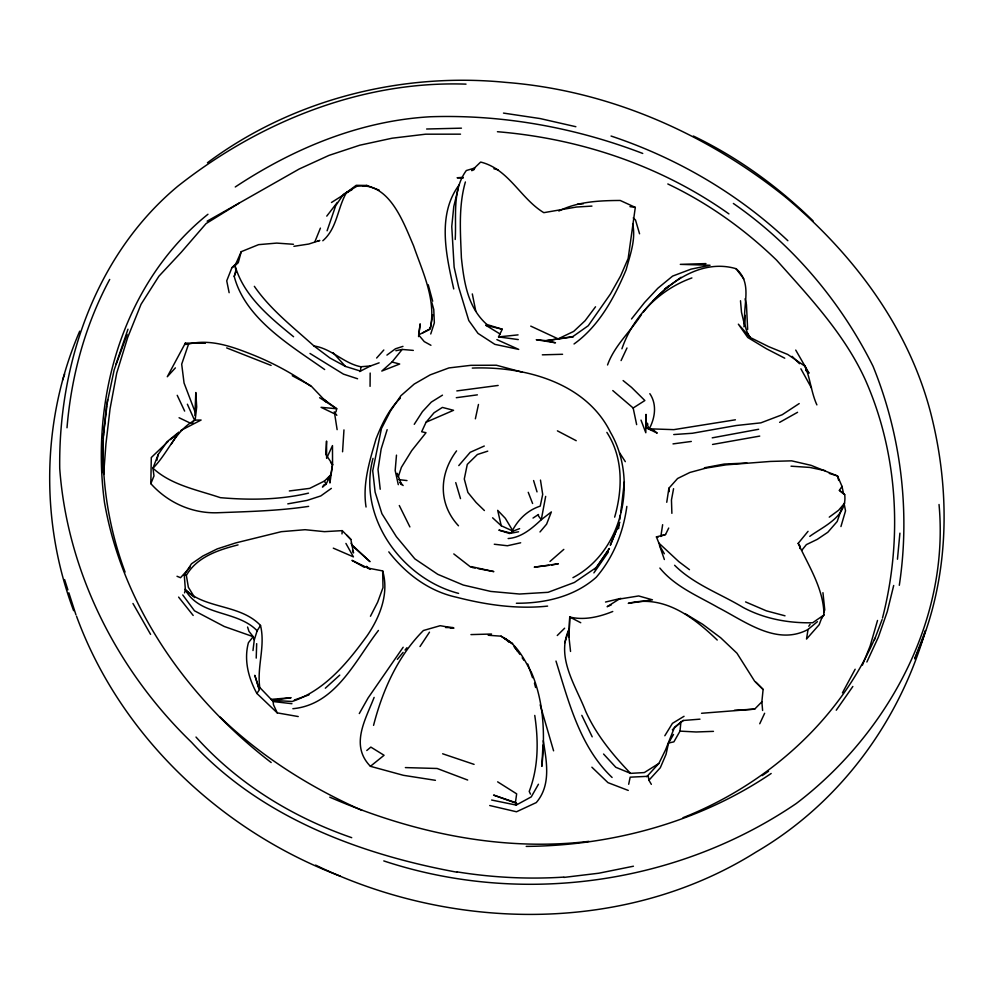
<?xml version="1.0" encoding="UTF-8"?>
<svg xmlns="http://www.w3.org/2000/svg" width="994" height="994" viewBox="0 0 994 994"><rect width="100%" height="100%" fill="white"/><g stroke="black" fill="none" stroke-linecap="round" stroke-linejoin="round"><path stroke-width="1.49" d="M103.463 434.527C101.226 481.27 108.756 528.224 125.07 572.072M455.215 239.479C456.557 216.53 451.922 190.214 466.31 170.533L474.97 167.961M809.762 536.35C824.312 525.876 847.522 516.346 844.701 494.664L839.383 490.353L842.017 486.401L837.532 475.977L811.005 465.316L791.634 460.843L770.561 461.427L725.955 464.869L706.113 468.075L689.923 472.448L677.585 478.499L668.9 488.216L666.75 502.281M103.003 472.759L103.239 441.15L102.891 451.761M308.649 506.368C278.904 510.854 248.761 511.562 218.742 512.705C192.861 513.948 167.998 502.889 150.839 483.656L151.287 457.526L168.023 441.535M370.066 386.355L370.166 373.048M816.882 404.881C811.352 392.829 810.321 378.838 805.152 366.326L787.733 354.46L768.71 346.67L750.11 337.426C735.262 316.589 757.378 287.03 736.082 268.715L743.823 278.904M194.861 415.467L195.818 392.506L196.688 406.968L195.159 420.089C175.242 430.402 168.234 453.003 152.952 468.186L153.983 475.94L150.839 483.656M256.216 658.103L256.676 643.665M570.544 651.443L568.953 637.017L569.748 617.013C584.248 620.542 599.22 616.963 612.751 611.484M418.698 334.891L418.636 336.618L420.164 323.845L418.698 334.891L430.278 328.691L432.701 314.8M568.953 637.017L569.748 617.013L580.744 622.729M542.948 745.065L541.867 766.386C545.122 734.889 544.016 702.261 531.554 672.714C524.571 660.016 517.849 645.591 504.654 638.285L509.152 642.36M342.57 451.773L343.961 429.905M647.951 424.189L645.889 422.052L649.268 428.812L654.151 430.613L657.233 433.148L646.162 427.793L646.025 414.374L645.802 432.75L641.006 420.114M103.649 474.411L105.936 443.933L110.048 408.82L116.72 373.085L127.692 337.438L141.061 304.251L158.891 276.233L181.318 252.19L206.069 223.588L239.181 203.099L299.256 168.98L328.989 155.387L359.778 145.211L392.121 138.203L425.643 134.19L460.508 134.165M341.986 533.927L342.247 530.634L324.466 531.653L305.059 529.703L281.339 531.678L235.702 542.923L217.226 548.899L202.9 555.994L191.469 563.797L184.275 575.054L185.393 589.989C200.254 616.541 237.293 610.055 257.148 630.78L254.278 639.912L252.985 650.536M254.352 286.334C270.467 309.631 293.131 327.15 313.967 345.962C331.748 348.658 343.526 363.332 360.859 366.749L360.499 371.097L359.716 371.582M396.482 455.14L395.177 470.547L398.296 484.662M330.306 478.785L329.921 482.997L332.555 464.471L332.481 445.585L326.628 458.358L326.554 441.05L325.721 454.258L332.555 464.471L330.828 474.834L325.982 484.314L322.454 487.072L324.131 484.625M897.458 559.224L899.905 533.157M651.343 784.341L648.92 780.24L660.302 767.741L666.03 754.384L668.552 743.027L673.895 741.847L680.008 731.124L680.89 722.091L683.313 720.476L699.975 719.159M762.609 710.474L761.864 701.789L763.106 689.451L755.987 682.257M106.532 405.999L103.127 437.845L107.65 399.7M743.947 326.802L745.239 315.359M621.722 504.48L624.369 481.779M67.008 427.78C71.295 376.117 85.074 325.175 109.7 279.426M899.309 585.292C910.429 511.674 901.073 435.198 873.03 366.239C840.837 301.679 792.752 244.586 733.373 203.472M618.591 528.646L619.374 522.608M619.771 519.589L620.355 515.054M620.741 512.034L621.523 505.983M491.632 800.033L516.209 805.078L516.52 803.351L515.439 802.531L516.656 793.846L497.646 781.843M558.839 211.014C577.899 201.558 599.332 200.577 620.206 200.465L635.303 207.386L628.158 258.502L620.579 275.972L610.44 294L588.249 325.721L572.83 336.593L546.191 340.656L536.275 339.699L555.484 342.793L546.191 340.656L573.227 336.879M373.011 458.396C357.157 517.066 402.061 578.819 458.582 593.393M660.824 536.474L662.638 524.695M799.872 548.502L800.207 546.365L798.182 543.37L808.047 531.33M545.669 496.379L541.283 519.7C532.014 528.373 521.365 537.605 508.145 538.537M817.403 621.685L808.035 629.463L806.519 639.067L819.193 624.692L822.224 616.628M673.572 488.688L671.459 499.982L671.882 513.339M614.652 517.141C622.704 489.16 623.3 457.588 606.874 432.39M626.841 506.406C623.325 532.374 613.447 557.286 596.251 577.253C574.333 596.711 545.047 603.358 516.383 603.246M106.843 404.496L114.198 369.731L127.12 334.518M475.368 418.809L478.474 404.459M79.706 331.176C41.698 419.294 39.897 520.943 73.643 610.689M156.828 460.396L158.208 454.469L167.017 441.758L178.932 432.079L171.39 443.883M465.378 181.964C458.333 206.553 460.446 232.534 461.39 257.781C463.974 281.886 467.64 307.531 486.923 324.516L502.281 329.238L498.528 336.904L518.284 339.575M457.948 189.345L453.786 206.541L451.761 226.495L454.134 267.15L458.644 287.129L468.783 320.54L478.015 333.4L494.838 344.346L518.719 349.403L496.888 339.613M893.693 585.491L887.269 611.621L878.373 637.104L866.867 662.016M882.486 618.044C902.602 539.68 898.29 454.121 865.289 379.745C844.49 334.158 809.601 297.131 776.587 260.155C744.593 229.192 708.063 203.111 667.819 183.965M293.454 244.288L276.73 243.095L258.577 244.648L241.231 251.681L238.262 262.664L235.044 265.634L236.025 271.611L234.224 276.407C245.381 319.124 290.782 345.601 324.678 369.544M628.68 784.278L630.171 777.171L648.287 776.302L648.92 780.24M234.224 276.407L236.274 268.939M373.558 725.359C382.528 690.519 397.699 656.214 423.419 630.507L440.193 625.698L453.96 628.084M877.528 620.455L870.123 646.025L862.444 665.11M840.936 526.559L845.534 510.854L844.142 503.772M387.151 429.669L381.149 449.002L378.006 469.479L380.217 489.247M314.924 241.654L320.416 228.111M564.828 642.658L569.214 628.854C555.534 657.196 575.737 685.562 585.752 711.456C596.363 735.001 612.801 754.906 630.556 773.369L644.323 772.562L658.885 763.429L665.582 749.787L674.566 727.186L683.313 720.476M430.75 333.984L434.341 322.839L433.769 309.519L431.831 302.499M398.296 476.747L401.39 467.329L411.715 450.63L426.004 432.701L421.655 431.744L426.078 422.214L434.03 412.783L442.392 407.416L453.55 410.298L426.078 422.214M310.662 386.169C292.099 373.197 272.12 362.375 251.022 354.112C231.217 346.272 210.057 338.842 188.587 344.036L181.691 364.177L184.052 383.001L194.961 411.628M115.963 364.226L127.977 329.2M62.585 380.106L64.66 374.104M841.819 508.22L837.172 521.515L827.828 532.262L817.304 539.344L806.382 544.625L801.86 550.204M327.101 230.782L335.723 205.659L343.576 194.19L356.896 186.263C389.151 181.405 403.378 222.308 413.579 245.816C422.761 272.443 436.416 299.753 430.278 328.691L429.843 327.56M823.74 612.59L824.759 609.906L822.945 592.66M874.434 639.85L882.113 619.548M158.208 454.469L152.952 468.186C171.303 485.171 197.284 489.831 220.345 497.659C249.718 500.206 279.687 499.957 308.5 493.136M237.255 262.503L231.913 267.697L226.731 280.83L229.142 292.696M618.33 525.354L610.316 545.259L619.796 522.272M374.129 697.403C365.394 719.768 349.888 745.276 370.414 766.312L403.378 775.308L435.422 780.315M621.921 348.819C633.004 316.303 659.544 289.49 691.899 277.935M607.545 364.972C614.416 345.601 630.507 331.549 641.49 314.452M241.231 251.681L235.044 265.634C243.778 296.224 269.871 317.397 293.578 336.73M192.289 423.556L193.544 420.797M759.751 723.756L764.634 713.27M621.076 360.573L626.978 347.975M379.348 190.214L366.91 185.456L356.2 185.319L346.521 192.538C337.351 208.144 337.301 228.26 322.814 240.759M874.869 638.26C838.799 721.072 766.337 784.726 683.04 817.677M660.774 536.114L665.533 534.524L668.714 528.05M184.536 592.871L185.393 589.989C206.454 609.223 240.113 604.19 260.503 625.425C265.572 646.137 256.775 666.713 259.769 687.475L258.887 688.78L254.812 675.299L259.434 689.687L256.887 693.452L277.214 712.872L298.225 716.55M518.582 531.778L509.475 533.492L498.851 530.1L511.127 533.119C517.079 520.545 526.683 510.556 540.227 506.12L542.699 494.378L540.475 480.09M370.451 616.255L377.658 602.178L383.013 587.578L382.653 570.916L367.842 568.059L351.975 560.355L364.438 567.35M456.569 450.891C438.938 474.287 438.155 503.908 458.482 525.789M205.336 343.265L185.344 343.116L167.29 376.738L175.391 367.867M842.44 692.843L855.151 669.235M359.294 713.555L368.091 697.974L403.166 647.243M538.45 784.241L531.243 796.89L516.209 805.078M668.552 743.027L673.522 734.442M664.824 735.746L672.441 723.346L684.034 716.301M257.148 630.78L260.503 625.425M414.249 424.326L422.45 411.603L431.321 402.085L442.479 395.152M419.99 646.535L429.483 632.172M378.428 630.444C355.119 660.675 335.798 704.696 292.87 708.71M327.473 479.729L330.828 474.834L324.442 481.046L309.706 488.377L289.341 490.961M808.793 626.245L810.11 624.331M593.89 572.892L608.34 552.068M594.735 569.55L609.421 548.464L596.922 567.065L574.395 582.459L548.079 592.312L519.502 594.027L490.775 591.43L463.291 585.044L437.782 574.333L414.846 558.876L396.37 536.685L381.907 513.699L375.123 492.154L372.713 470.771L381.435 428.6L390.48 410.994L400.905 395.711L414.2 384.069L430.191 374.862L448.903 367.929L470.845 365.332L496.341 365.22L522.198 372.166M836.252 710.213L852.84 686.481M821.504 618.355L823.989 614.951C823.691 588.895 808.805 566.269 798.182 543.37M184.959 589.293L194.7 597.568L188.363 587.268L186.35 575.414C196.936 556.876 218.581 549.844 238.051 544.898M595.53 306.786L585.118 320.702L573.687 331.412L558.131 338.855L530.746 326.119M326.765 216.12L337.277 202.465M631.513 318.975L644.559 302.487L657.854 288.248L672.627 276.083L691.091 269.125L710.039 265.261L680.306 264.354L705.939 263.596M643.391 312.066C664.576 284.93 699.838 257.955 736.082 268.715M247.568 627.04L248.972 631.364L253.197 636.682L248.438 642.658C243.729 659.929 248.425 678.132 256.887 693.452M391.984 362.027L399.687 364.015L381.795 371.06L391.984 362.027L402.185 349.441L413.318 350.397M459.365 184.648C436.764 214.344 446.207 255.383 453.736 288.943M397.351 659.357L403.117 652.375M405.03 650.051L406.956 647.728M844.664 503.113L838.625 510.245L829.257 517.141M539.99 531.964L546.601 524.161L551.359 511.922L541.283 519.7L538.437 515.936L538.45 514.494L533.02 518.06M458.781 465.59L470.224 452.295L484.277 446.033M376.639 358.026L383.821 350M646.771 776.699L658.885 763.429M400.383 398.134C388.828 409.342 381.833 424.202 376.018 438.975C369.606 461.092 362.388 483.73 366.053 507.015M701.54 713.282L754.67 709.132L761.864 701.789M557.261 635.514L564.629 628.208M190.152 567.164L180.523 577.713L177.019 576.271M652.859 300.847L668.415 286.235L664.576 289.353L681.039 277.301M207.957 214.257C123.529 282.221 90.255 397.687 104.507 502.579C122.809 607.185 188.028 698.683 271.176 762.535M325.324 688.208L339.762 675.112M672.379 729.77L680.89 722.091M549.968 561.473L563.809 549.396M366.786 750.507L370.849 747.103L384.069 755.278L370.414 766.312M170.285 439.659L178.274 433.508M500.243 334.096L485.917 325.336L486.923 324.516M574.035 343.974C599.022 326.119 614.379 297.554 626.121 269.796C630.047 254.924 636.123 239.467 632.631 223.898M386.927 355.106L395.475 348.77L402.968 346.372M572.942 577.676C623.163 551.111 638.185 479.94 610.515 432.415C585.975 382.342 523.975 366.053 472.274 368.078M331.35 488.389L320.801 495.931L307.134 500.392L287.788 503.859M823.989 614.951L812.657 622.753C788.627 623.313 764.15 618.827 742.891 607.322C720.004 593.53 693.874 584.422 674.615 565.275M762.162 775.618L768.524 771.294M207.435 162.755C292.236 99.599 401.004 72.003 505.809 82.39C608.353 90.342 705.529 132.997 785.372 197.023C853.101 253.731 908.839 327.411 930.98 414.026C951.134 493.533 949.456 579.949 916.07 655.754L914.642 658.836L925.464 630.556C899.048 722.489 839.048 803.612 755.987 852.094C625.114 934.298 452.382 931.552 315.607 865.115M799.201 403.564L782.203 414.734L760.857 422.848L736.219 425.519L692.408 433.26L673.746 434.552M231.913 267.697L234.46 266.032M636.645 424.624L633.166 408L644.857 400.532L631.538 387.387L623.114 380.565M331.474 202.49L348.757 191.581M771.17 773.481C699.366 822.063 612.478 845.67 526.211 846.391M235.267 186.971C293.528 148.367 360.263 120.634 430.663 116.745C502.976 114.397 575.277 127.567 642.733 153.449M207.15 221.165L239.181 203.099M779.644 422.351L797.573 412.299M180.908 430.452L201.099 420.04L195.159 420.089M379.136 362.835L370.6 365.929L360.499 371.097L345.427 366.413L330.033 358.064L313.967 345.962M346.521 192.538L351.888 189.842M422.761 332.891L429.545 329.536M474.337 169.452L471.715 170.657L480.649 162.059C508.878 169.017 520.384 198.527 543.817 212.666L576.421 207.038L591.939 206.093M611.347 604.837L607.135 606.7L619.212 599.084L638.67 595.953L652.449 599.829L628.283 603.358C663.781 594.375 693.203 616.914 717.233 640.037M492.602 517.799L501.224 525.739L513.028 531.144L519.601 528.622M808.035 629.463C776.886 646.212 745.202 621.461 718.177 607.558C697.863 595.903 675.05 586.684 659.867 568.071M294.386 700L308.972 694.856M487.756 451.139L477.393 454.507L467.279 464.409L464.285 479.009L467.901 492.465L476.101 502.479L484.401 510.543M664.34 553.733L660.476 547.122L656.413 536.909L665.533 534.524M317.856 240.958L319.807 240.473L308.761 244.039L293.913 246.313M605.52 602.029L620.927 598.363M520.67 542.786L507.4 545.756L494.291 544.24M362.785 186.338L366.91 185.456M758.658 429.271L712.226 437.845M395.861 350.72L402.185 349.441M633.427 866.221L598.786 873.217L563.884 877.416M704.423 467.776L724.216 464.061L746.916 463.018M759.739 436.093L712.536 444.455M364.326 186.3L367.121 185.791M456.83 390.915L498.156 385.448M735.398 419.803L673.795 429.644L649.268 428.812C655.071 417.915 657.121 404.434 649.84 393.674M188.587 344.036L185.443 344.471L185.344 343.116M456.296 397.699L477.368 394.854M673.013 443.896L691.302 441.448M548.75 565.375L534.263 567.164L558.355 563.772L551.658 565.014M498.528 336.904L518.06 334.879M588.908 841.346C500.591 851.933 410.746 832.264 329.772 797.176M577.39 204.279L583.354 203.733M734.367 710.3L754.67 709.132M360.859 366.749L370.6 365.929M271.014 699.378L291.105 697.689L272.182 700.422L259.769 687.475M463.042 177.379L457.128 177.752L463.328 177.914M547.607 606.104C516.892 609.347 486.178 604.861 456.42 597.22C428.874 591.219 405.887 573.836 388.803 551.856M713.456 731.36L696.123 731.982L680.008 731.124M450.133 627.711L453.152 627.624L445.573 627.525M470.957 634.594L491.533 634.023M542.326 354.833L562.567 354.286M426.625 129.009L461.44 128.164M466.012 84.142C361.53 80.452 258.962 122.138 177.827 186.213C95.797 254.476 58.335 363.928 59.727 468.46C67.182 571.997 117.23 670.528 191.544 742.307C260.03 816.969 359.455 854.281 457.091 872.235M405.378 767.592L437.136 768.486L467.677 780.041M791.025 466.186L809.849 467.428L825.318 470.696M488.228 635.265L501.063 636.172L512.569 643.677L501.063 636.172M382.653 570.916C389.313 593.48 379.932 616.951 367.258 635.564C347.565 662.687 325.088 690.258 292.261 701.466L272.182 700.422L273.151 701.553L291.925 703.69M398.78 479.605L406.981 480.574M497.435 131.717C580.074 138.539 661.109 165.75 728.925 213.896M629.96 206.64L635.303 207.386M503.486 113.092L540.115 118.559L575.861 126.71M184.275 575.054L186.35 575.414M472.312 567.499L475.182 568.059M478.064 568.605L493.844 571.612L471.255 566.605M489.719 805.513L516.495 811.775L536.275 802.58C551.272 785.223 546.625 761.404 543.271 740.741M485.917 325.336L502.281 329.238M493.881 168.769L498.267 169.862M785.011 615.808L766.362 610.838L745.575 601.917M383.783 860.916C520.918 906.342 676.914 884.697 796.269 803.512C887.12 734.342 949.755 620.691 939.032 504.505M656.413 536.909L657.953 537.369M829.294 473.405L837.532 475.977L838.688 480.462M253.197 636.682L224.271 626.493L194.501 610.813L182.747 594.946M357.579 378.764L343.452 374.129L309.991 353.466M442.641 753.775L474.076 764.374M515.439 802.531L493.596 795.088L516.52 803.351M646.162 427.793L654.151 430.613M611.062 136.041C676.442 157.81 737.635 193.395 787.857 240.71M226.682 347.912L271.101 365.419M628.27 790.429L607.968 782.651L591.89 767.206M351.714 837.681C292.534 817.217 238.001 783.856 196.004 737.051M630.556 773.369L615.808 767.293L603.569 754.036M340.246 876.099C221.724 831.369 120.274 736.032 76.526 616.23M333.301 548.154L353.429 556.876L345.924 543.432M362.002 810.396C310.004 787.285 261.186 756.583 220.096 717.009M179.082 417.741L190.823 423.369M430.936 345.291L424.252 341.613L419.505 335.96M784.751 358.2L766.486 348.782L747.786 337.5L738.356 324.181L750.11 337.426L747.016 332.766M557.41 430.849L576.222 440.702M693.39 136.041C737.759 157.375 777.967 186.561 813.129 220.941M292.273 375.732L310.873 385.747L326.566 402.197M685.028 613.609L702.671 624.282L720.712 637.8L736.964 653.22L754.67 681.263L763.106 689.451M319.621 397.724L336.705 408.745L336.071 411.578L334.568 413.243L337.128 429.656M839.383 490.353L844.701 494.664M323.398 399.066L336.705 408.745L321.062 407.329L335.438 414.225M689.476 569.686L678.79 561.622L658.674 542.91M453.798 553.931L470.883 567.226M324.106 399.849L326.392 401.638M370.054 569.351L366.513 566.344L368.625 568.531M612.789 390.567L633.166 408M633.228 217.934L635.489 219.985L639.564 233.789M351.752 544.675L370.004 561.66L352.423 545.892L351.056 543.246M792.094 356.337L799.499 363.705M805.848 370.017L809.029 373.172L795.734 350.087M324.156 399.675L326.318 401.837M342.247 530.634L350.87 539.444L353.529 552.925L352.522 550.204M330.58 462.434L332.555 464.471M612.105 777.47C579.987 747.066 568.754 701.975 555.981 661.072M346.931 535.294L350.87 539.444M400.271 482.488L403.129 485.532M333.052 352.659L345.427 366.413M519.924 654.412L514.109 646.473L515.911 648.995M178.609 597.096L193.184 615.448M399.911 482.599L401.564 484.712L397.165 473.33M334.22 411.901L336.829 415.33M811.477 387.971L800.891 368.799M522.173 657.817L523.975 660.339M619.597 452.817L625.325 461.663M513.028 531.144L505.337 518.321L497.696 510.344L501.224 525.739M515.886 648.473L517.414 651.145M132.96 603.482L150.579 634.371M399.302 505.524L409.888 526.919M581.813 715.345L592.2 736.827M324.442 481.046L325.982 484.314M177.218 395.314L184.648 411.094M530.473 794.107L529.218 791.423C538.574 767.02 538.549 740.965 534.76 715.431M277.214 712.872L273.449 704.671L273.151 701.553M187.381 404.21L194.228 419.543M528.236 492.303L532.598 503.498M527.802 664.067L532.56 677.722M659.469 545.321L664.365 559.523M253.557 637.763L254.278 639.912M64.585 579.552L67.89 589.84M68.847 592.784L75.942 614.826M553.583 750.818L540.177 704.821M806.569 371.433L805.152 366.326M533.592 480.549L537.021 491.881M455.749 482.612L460.495 498.615M428.215 284.731L432.676 301.232M534.461 683.189L535.604 687.513M744.382 324.28L741.499 312.265L740.493 300.747M745.102 298.759L746.457 304.736L747.662 329.474M842.017 486.401L843.595 493.894M472.312 293.926L475.803 311.308M668.9 488.216L669.235 491.657M563.834 877.106A440.454 391.735 19.9 0 1 457.128 871.887"/></g></svg>
